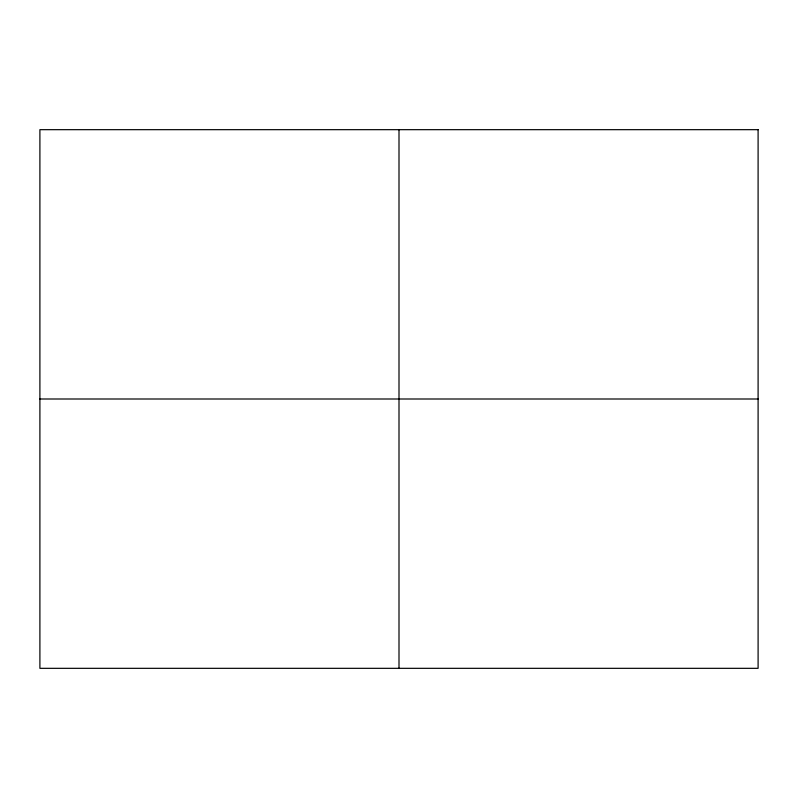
<?xml version="1.0" encoding="UTF-8"?>
<svg xmlns="http://www.w3.org/2000/svg" width="798" height="798" viewBox="0 0 798 798"><rect width="100%" height="100%" fill="white"/><g stroke="black" fill="none" stroke-linecap="round" stroke-linejoin="round"><path stroke-width="1.2" d="M39.9 399L758.1 399M399 129.675L399 668.325M758.1 129.675L39.9 129.675L39.9 668.325L758.1 668.325L758.1 129.675"/></g></svg>
